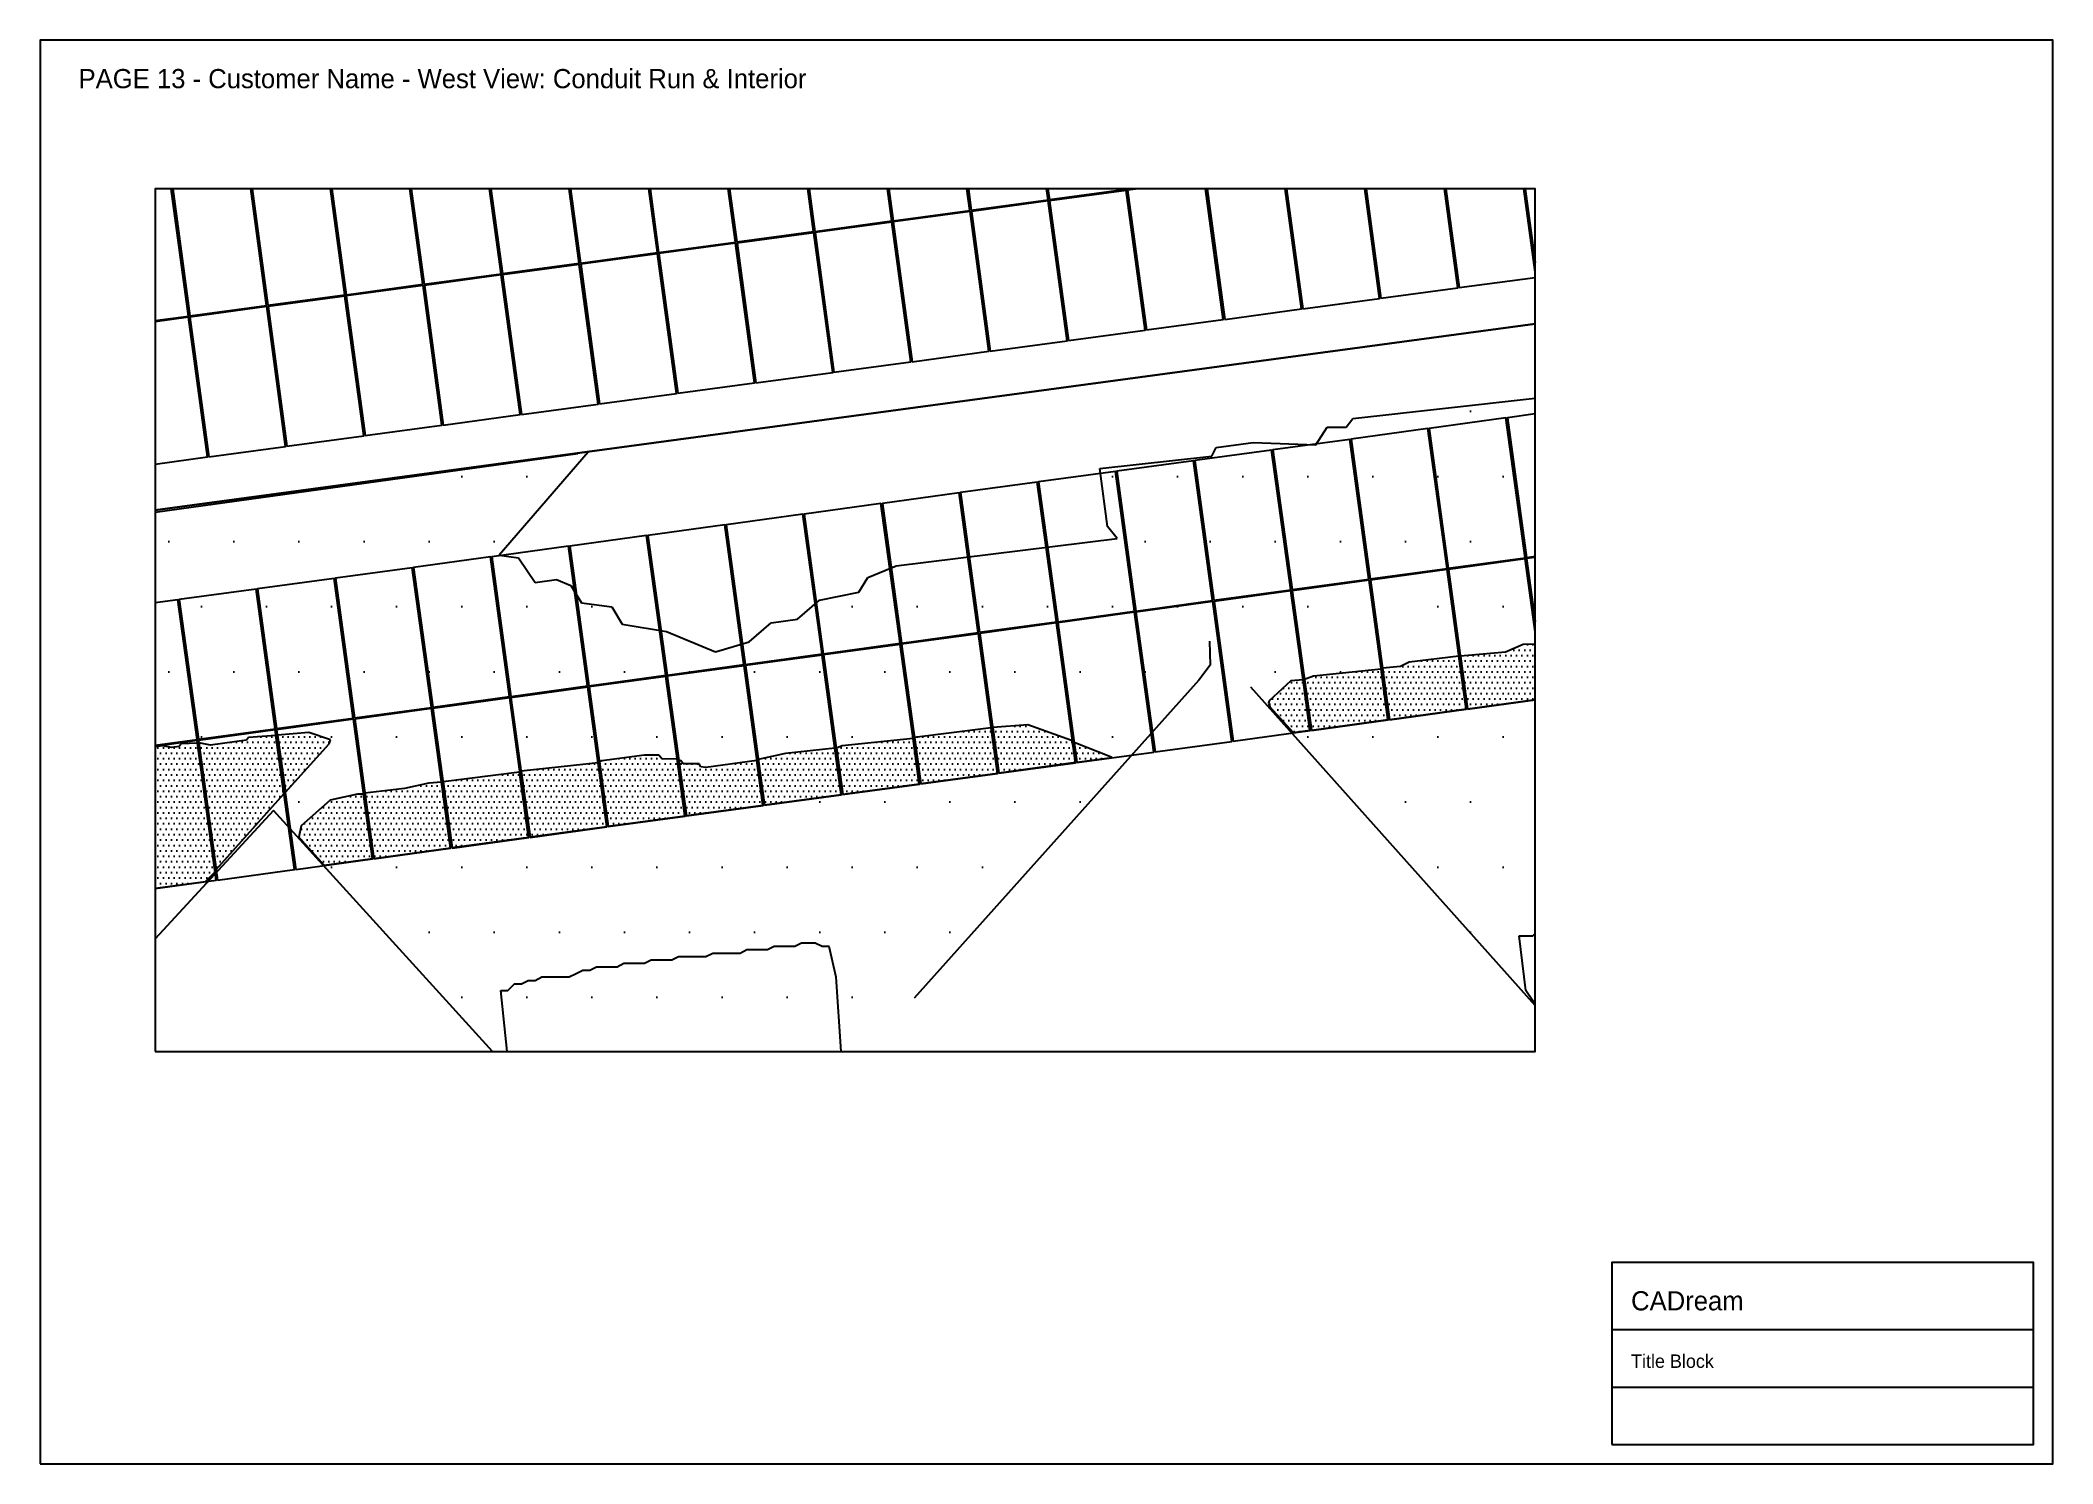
# Paper-space layout 'Layout1' of a CAD drawing. Header units: metres, sheet in millimetres. Extents: x 0 to 420, y 0 to 297.
# The model-space entities are those that its viewports show. They can reach past a viewport. Long polylines and large blocks are cut down to what shows.
import ezdxf

# ---------------------------------------------------------------- set-up
doc = ezdxf.new("R2010")
doc.units = ezdxf.units.M
doc.linetypes.add('DASHED', pattern=[1.524, 1.27, -0.254])
for name, color, linetype in [('Module', 7, 'ByLayer'), ('Obstruction', 7, 'ByLayer'), ('Ridge Line', 7, 'ByLayer'), ('Shading', 8, 'DASHED'), ('SHEET_BORDER', 8, 'Continuous'), ('SHEET_TEXT', 5, 'Continuous'), ('SHEET_TITLEBLOCK', 7, 'Continuous'), ('SHEET_VIEWPORT_FRAME', 6, 'Continuous')]:
    doc.layers.add(name, color=color, linetype=linetype)

# ---------------------------------------------------------------- blocks, each defined once
blk = doc.blocks.new('CADREAM_TITLEBLOCK_TEMPLATE_V1')
at = {"layer": 'SHEET_TITLEBLOCK'}
for p, q in [((0, 24), (88, 24)), ((0, 12), (88, 12))]:
    blk.add_line(p, q, dxfattribs=at)
blk.add_lwpolyline([(0, 0), (88, 0), (88, 38), (0, 38)], close=True, dxfattribs=at)
for s, height, p in [('CADream', 4, (4, 28)), ('Title Block', 2.8, (4, 16))]:
    blk.add_text(s, height=height, dxfattribs=at).set_placement(p)
blk = doc.blocks.new('*U1')
at = {"layer": 'Ridge Line', "color": 30}
for p, q in [((4771, -5873, 13749), (73104, 3363, 13743)), ((73104, 3363, 10899), (4771, -5873, 10658))]:
    blk.add_line(p, q, dxfattribs=at)
at = {"flags": 1}
for tag in ['unit_id', 'unit_name']:
    blk.add_attdef(tag, (0, 0), '', height=2.5, dxfattribs=at)
blk = doc.blocks.new('*U6')
at = {"layer": 'Module', "color": 0}
blk.add_polyline3d([(0, 0, 0), (112.4, 15.2, 0), (84.7, 219.6, 119.1), (-27.6, 204.4, 119.1)], close=True, dxfattribs=at)
at = {"flags": 1}
for tag in ['vmpo', 'voco', 'silicon-material', 'theme', 'company-name', 'id', 'panel-length', 'panel-width', 'panel-height', 'mounting-hole-spacing1', 'mounting-hole-spacing2', 'userid', 'impo', 'isco', 'module-material', 'note', 'name', 'pmax']:
    blk.add_attdef(tag, (0, 0), '', height=2.5, dxfattribs=at)
blk = doc.blocks.new('*U7')
at = {"layer": 'Module', "color": 31}
for p in [(2241.2, -71.2, 1545.5), (2355.6, -55.7, 1545.5), (2126.9, -86.7, 1545.5), (1898.1, -117.6, 1545.5), (2012.5, -102.1, 1545.5), (1669.4, -148.5, 1545.5), (1783.8, -133, 1545.5), (1440.7, -179.4, 1545.5), (1555.1, -164, 1545.5), (2955.2, -184.6, 1425.4), (1212, -210.3, 1545.5), (1326.3, -194.9, 1545.5), (2726.5, -215.5, 1425.4), (2840.9, -200, 1425.4), (2497.8, -246.4, 1425.4), (2612.2, -230.9, 1425.4), (2269.1, -277.3, 1425.4), (2383.4, -261.9, 1425.4), (2154.7, -292.8, 1425.4), (1926, -323.7, 1425.4), (2040.4, -308.3, 1425.4), (1697.3, -354.6, 1425.4), (1811.7, -339.2, 1425.4), (1468.6, -385.6, 1425.4), (1582.9, -370.1, 1425.4), (1239.9, -416.5, 1425.4), (1354.2, -401, 1425.4)]:
    blk.add_blockref('*U6', p, dxfattribs=at)
at = {"layer": 'Module', "color": 152}
for p in [(983.3, -241.3, 1545.5), (1097.6, -225.8, 1545.5), (868.9, -256.7, 1545.5), (1011.1, -447.4, 1425.4), (1125.5, -432, 1425.4), (896.8, -462.9, 1425.4)]:
    blk.add_blockref('*U6', p, dxfattribs=at)
at = {"flags": 1}
for tag in ['tilt', 'azimuth', 'align', 'array-mode', 'offset-x', 'offset-y', 'mode', 'panel-x', 'panel-y', 'panel-per-row', 'bracket-type', 'bracket-value', 'row-per-array']:
    blk.add_attdef(tag, (0, 0), '', height=2.5, dxfattribs=at)
blk = doc.blocks.new('*U8')
at = {"layer": 'Module', "color": 0}
blk.add_polyline3d([(0, 0, 0), (112.4, 15.4, 0), (84.4, 219.8, 119.1), (-28, 204.4, 119.1)], close=True, dxfattribs=at)
at = {"flags": 1}
for tag in ['vmpo', 'voco', 'silicon-material', 'theme', 'company-name', 'id', 'panel-length', 'panel-width', 'panel-height', 'mounting-hole-spacing1', 'mounting-hole-spacing2', 'userid', 'impo', 'isco', 'module-material', 'note', 'name', 'pmax']:
    blk.add_attdef(tag, (0, 0), '', height=2.5, dxfattribs=at)
blk = doc.blocks.new('*U9')
at = {"layer": 'Module', "color": 41}
for p in [(2939.5, -594.8, 1245.6), (2710.8, -626.1, 1245.6), (2825.1, -610.5, 1245.6), (2482.1, -657.4, 1245.6), (2596.5, -641.8, 1245.6), (2253.5, -688.7, 1242.8), (2367.8, -673.1, 1242.8), (2024.8, -720, 1242.8), (2139.1, -704.3, 1242.8), (1910.4, -735.6, 1242.8), (1681.8, -766.9, 1242.8), (1796.1, -751.3, 1242.8), (1453.1, -798.2, 1240), (1567.4, -782.5, 1240), (2967.7, -800.9, 1125.5), (1224.4, -829.5, 1240), (1338.8, -813.8, 1240), (2739, -832.2, 1125.5), (2853.3, -816.6, 1125.5), (995.8, -860.8, 1240), (1110.1, -845.1, 1240), (2510.3, -863.5, 1125.5), (2624.7, -847.9, 1125.5), (881.4, -876.4, 1240), (2281.6, -894.8, 1122.7), (2396, -879.2, 1122.7), (2053, -926.1, 1122.7), (2167.3, -910.4, 1122.7), (1938.6, -941.7, 1122.7), (1710, -973, 1122.7), (1824.3, -957.4, 1122.7), (1481.3, -1004.3, 1119.9), (1595.6, -988.6, 1119.9), (1252.6, -1035.6, 1119.9), (1367, -1019.9, 1119.9), (1024, -1066.9, 1119.9), (1138.3, -1051.2, 1119.9), (909.6, -1082.5, 1119.9)]:
    blk.add_blockref('*U8', p, dxfattribs=at)
at = {"flags": 1}
for tag in ['tilt', 'azimuth', 'align', 'array-mode', 'offset-x', 'offset-y', 'mode', 'panel-x', 'panel-y', 'panel-per-row', 'bracket-type', 'bracket-value', 'row-per-array']:
    blk.add_attdef(tag, (0, 0), '', height=2.5, dxfattribs=at)
blk = doc.blocks.new('*U92')
at = {"layer": 'Obstruction', "color": 1}
blk.add_polyline3d([(14386, -12285, 12629), (14486, -12285, 12629), (14586, -12185, 12629), (14686, -12185, 12629), (14786, -12135, 12629), (14886, -12135, 12629), (14986, -12085, 12629), (15086, -12085, 12629), (15186, -12085, 12629), (15286, -12085, 12629), (15386, -12085, 12629), (15486, -12035, 12629), (15586, -11985, 12629), (15686, -11985, 12629), (15786, -11935, 12629), (15886, -11935, 12629), (15986, -11935, 12629), (16086, -11935, 12629), (16186, -11885, 12629), (16286, -11885, 12629), (16386, -11885, 12629), (16486, -11885, 12629), (16586, -11835, 12629), (16686, -11835, 12629), (16786, -11835, 12629), (16886, -11835, 12629), (16986, -11785, 12629), (17086, -11785, 12629), (17186, -11785, 12629), (17286, -11785, 12629), (17386, -11785, 12629), (17486, -11735, 12629), (17586, -11735, 12629), (17686, -11735, 12629), (17786, -11735, 12629), (17886, -11735, 12629), (17986, -11685, 12629), (18086, -11685, 12629), (18186, -11685, 12629), (18286, -11685, 12629), (18386, -11635, 12629), (18486, -11635, 12629), (18586, -11635, 12629), (18686, -11635, 12629), (18786, -11585, 12629), (18886, -11585, 12629), (18986, -11585, 12629), (19086, -11635, 12629), (19186, -11635, 12629), (19286, -12085, 12629), (19286, -12085, 12629), (19386, -13535, 12629), (19386, -13535, 12629), (19286, -13635, 12629), (19186, -13635, 12629), (19086, -13635, 12629), (18986, -13635, 12629), (18886, -13635, 12629), (18786, -13685, 12629), (18686, -13685, 12629), (18586, -13685, 12629), (18486, -13685, 12629), (18386, -13685, 12629), (18286, -13735, 12629), (18186, -13735, 12629), (18086, -13735, 12629), (17986, -13735, 12629), (17886, -13785, 12629), (17786, -13835, 12629), (17686, -13835, 12629), (17586, -13835, 12629), (17486, -13835, 12629), (17386, -13835, 12629), (17286, -13885, 12629), (17186, -13885, 12629), (17086, -13935, 12629), (16986, -13935, 12629), (16886, -13985, 12629), (16786, -13985, 12629), (16686, -13985, 12629), (16586, -13885, 12629), (16486, -13885, 12629), (16386, -13635, 12629), (16286, -13685, 12629), (16186, -13685, 12629), (16086, -13735, 12629), (15986, -13735, 12629), (15886, -13735, 12629), (15786, -13735, 12629), (15686, -13735, 12629), (15586, -13735, 12629), (15486, -13735, 12629), (15386, -13735, 12629), (15286, -13735, 12629), (15186, -13735, 12629), (15086, -13785, 12629), (14986, -13785, 12629), (14886, -13785, 12629), (14786, -13685, 12629), (14686, -13685, 12629), (14586, -13485, 12629), (14486, -13285, 12629), (14486, -13285, 12629)], close=True, dxfattribs=at)
at = {"flags": 1}
for tag in ['height', 'shape']:
    blk.add_attdef(tag, (0, 0), '', height=2.5, dxfattribs=at)
blk = doc.blocks.new('*U93')
at = {"layer": 'Obstruction', "color": 1}
blk.add_polyline3d([(29286, -11485, 12879), (29386, -11485, 12879), (29486, -11485, 12879), (29586, -11385, 12879), (29686, -11385, 12879), (29786, -11385, 12879), (29886, -11385, 12879), (29986, -11335, 12879), (30086, -11335, 12879), (30186, -11285, 12879), (30286, -11285, 12879), (30386, -11285, 12879), (30486, -11285, 12879), (30586, -11285, 12879), (30686, -11285, 12879), (30786, -11285, 12879), (30886, -11285, 12879), (30986, -11135, 12879), (31086, -11135, 12879), (31186, -11135, 12879), (31286, -11135, 12879), (31386, -11085, 12879), (31486, -11085, 12879), (31586, -11085, 12879), (31686, -11085, 12879), (31786, -11085, 12879), (31886, -11085, 12879), (31986, -11085, 12879), (32086, -11085, 12879), (32186, -11085, 12879), (32286, -11085, 12879), (32386, -11085, 12879), (32486, -11035, 12879), (32586, -10835, 12879), (32686, -10835, 12879), (32786, -10835, 12879), (32886, -10785, 12879), (32986, -10685, 12879), (33086, -10685, 12879), (33186, -10685, 12879), (33286, -10685, 12879), (33386, -10635, 12879), (33486, -10635, 12879), (33586, -10585, 12879), (33686, -10585, 12879), (33786, -10585, 12879), (33886, -10585, 12879), (33986, -10585, 12879), (34086, -10585, 12879), (34186, -10585, 12879), (34286, -10585, 12879), (34386, -10535, 12879), (34486, -10485, 12879), (34586, -10485, 12879), (34686, -10485, 12879), (34786, -10535, 12879), (34886, -10485, 12879), (34986, -10485, 12879), (35086, -10485, 12879), (35186, -10435, 12879), (35286, -10435, 12879), (35386, -10385, 12879), (35486, -10385, 12879), (35586, -10335, 12879), (35686, -10335, 12879), (35786, -10335, 12879), (35886, -10335, 12879), (35986, -10335, 12879), (36086, -10335, 12879), (36186, -10485, 12879), (36186, -10485, 12879), (36286, -10635, 12879), (36286, -10635, 12879), (36186, -11785, 12879), (36086, -11785, 12879), (35986, -11785, 12879), (35886, -11885, 12879), (35786, -11885, 12879), (35686, -11885, 12879), (35586, -11885, 12879), (35486, -11885, 12879), (35386, -11885, 12879), (35286, -11885, 12879), (35186, -11885, 12879), (35086, -11935, 12879), (34986, -11935, 12879), (34886, -11935, 12879), (34786, -11935, 12879), (34686, -11985, 12879), (34586, -11985, 12879), (34486, -12035, 12879), (34386, -12035, 12879), (34286, -12035, 12879), (34186, -12085, 12879), (34086, -12085, 12879), (33986, -12085, 12879), (33886, -12085, 12879), (33786, -12085, 12879), (33686, -12135, 12879), (33586, -12135, 12879), (33486, -12185, 12879), (33386, -12185, 12879), (33286, -12185, 12879), (33186, -12235, 12879), (33086, -12235, 12879), (32986, -12235, 12879), (32886, -12285, 12879), (32786, -12285, 12879), (32686, -12485, 12879), (32586, -12485, 12879), (32486, -12685, 12879), (32386, -12685, 12879), (32286, -12685, 12879), (32186, -12685, 12879), (32086, -12685, 12879), (31986, -12685, 12879), (31886, -12485, 12879), (31786, -12285, 12879), (31686, -12285, 12879), (31586, -12285, 12879), (31486, -12285, 12879), (31386, -12285, 12879), (31286, -12335, 12879), (31186, -12335, 12879), (31086, -12385, 12879), (30986, -12385, 12879), (30886, -12385, 12879), (30786, -12385, 12879), (30686, -12435, 12879), (30586, -12435, 12879), (30486, -12485, 12879), (30386, -12485, 12879), (30286, -12485, 12879), (30186, -12485, 12879), (30086, -12535, 12879), (29986, -12535, 12879), (29886, -12535, 12879), (29786, -12535, 12879), (29686, -12535, 12879), (29586, -12535, 12879), (29486, -12435, 12879), (29386, -12285, 12879), (29386, -12285, 12879)], close=True, dxfattribs=at)
at = {"flags": 1}
for tag in ['height', 'shape']:
    blk.add_attdef(tag, (0, 0), '', height=2.5, dxfattribs=at)
blk = doc.blocks.new('*U214')
at = {"layer": 'Obstruction', "color": 1}
blk.add_polyline3d([(14386, -12285, 12629), (14486, -12285, 12629), (14586, -12185, 12629), (14686, -12185, 12629), (14786, -12135, 12629), (14886, -12135, 12629), (14986, -12085, 12629), (15086, -12085, 12629), (15186, -12085, 12629), (15286, -12085, 12629), (15386, -12085, 12629), (15486, -12035, 12629), (15586, -11985, 12629), (15686, -11985, 12629), (15786, -11935, 12629), (15886, -11935, 12629), (15986, -11935, 12629), (16086, -11935, 12629), (16186, -11885, 12629), (16286, -11885, 12629), (16386, -11885, 12629), (16486, -11885, 12629), (16586, -11835, 12629), (16686, -11835, 12629), (16786, -11835, 12629), (16886, -11835, 12629), (16986, -11785, 12629), (17086, -11785, 12629), (17186, -11785, 12629), (17286, -11785, 12629), (17386, -11785, 12629), (17486, -11735, 12629), (17586, -11735, 12629), (17686, -11735, 12629), (17786, -11735, 12629), (17886, -11735, 12629), (17986, -11685, 12629), (18086, -11685, 12629), (18186, -11685, 12629), (18286, -11685, 12629), (18386, -11635, 12629), (18486, -11635, 12629), (18586, -11635, 12629), (18686, -11635, 12629), (18786, -11585, 12629), (18886, -11585, 12629), (18986, -11585, 12629), (19086, -11635, 12629), (19186, -11635, 12629), (19286, -12085, 12629), (19286, -12085, 12629), (19386, -13535, 12629), (19386, -13535, 12629), (19286, -13635, 12629), (19186, -13635, 12629), (19086, -13635, 12629), (18986, -13635, 12629), (18886, -13635, 12629), (18786, -13685, 12629), (18686, -13685, 12629), (18586, -13685, 12629), (18486, -13685, 12629), (18386, -13685, 12629), (18286, -13735, 12629), (18186, -13735, 12629), (18086, -13735, 12629), (17986, -13735, 12629), (17886, -13785, 12629), (17786, -13835, 12629), (17686, -13835, 12629), (17586, -13835, 12629), (17486, -13835, 12629), (17386, -13835, 12629), (17286, -13885, 12629), (17186, -13885, 12629), (17086, -13935, 12629), (16986, -13935, 12629), (16886, -13985, 12629), (16786, -13985, 12629), (16686, -13985, 12629), (16586, -13885, 12629), (16486, -13885, 12629), (16386, -13635, 12629), (16286, -13685, 12629), (16186, -13685, 12629), (16086, -13735, 12629), (15986, -13735, 12629), (15886, -13735, 12629), (15786, -13735, 12629), (15686, -13735, 12629), (15586, -13735, 12629), (15486, -13735, 12629), (15386, -13735, 12629), (15286, -13735, 12629), (15186, -13735, 12629), (15086, -13785, 12629), (14986, -13785, 12629), (14886, -13785, 12629), (14786, -13685, 12629), (14686, -13685, 12629), (14586, -13485, 12629), (14486, -13285, 12629), (14486, -13285, 12629)], close=True, dxfattribs=at)
at = {"flags": 1}
for tag in ['height', 'shape']:
    blk.add_attdef(tag, (0, 0), '', height=2.5, dxfattribs=at)
blk = doc.blocks.new('*U215')
at = {"layer": 'Obstruction', "color": 1}
blk.add_polyline3d([(29286, -11485, 12879), (29386, -11485, 12879), (29486, -11485, 12879), (29586, -11385, 12879), (29686, -11385, 12879), (29786, -11385, 12879), (29886, -11385, 12879), (29986, -11335, 12879), (30086, -11335, 12879), (30186, -11285, 12879), (30286, -11285, 12879), (30386, -11285, 12879), (30486, -11285, 12879), (30586, -11285, 12879), (30686, -11285, 12879), (30786, -11285, 12879), (30886, -11285, 12879), (30986, -11135, 12879), (31086, -11135, 12879), (31186, -11135, 12879), (31286, -11135, 12879), (31386, -11085, 12879), (31486, -11085, 12879), (31586, -11085, 12879), (31686, -11085, 12879), (31786, -11085, 12879), (31886, -11085, 12879), (31986, -11085, 12879), (32086, -11085, 12879), (32186, -11085, 12879), (32286, -11085, 12879), (32386, -11085, 12879), (32486, -11035, 12879), (32586, -10835, 12879), (32686, -10835, 12879), (32786, -10835, 12879), (32886, -10785, 12879), (32986, -10685, 12879), (33086, -10685, 12879), (33186, -10685, 12879), (33286, -10685, 12879), (33386, -10635, 12879), (33486, -10635, 12879), (33586, -10585, 12879), (33686, -10585, 12879), (33786, -10585, 12879), (33886, -10585, 12879), (33986, -10585, 12879), (34086, -10585, 12879), (34186, -10585, 12879), (34286, -10585, 12879), (34386, -10535, 12879), (34486, -10485, 12879), (34586, -10485, 12879), (34686, -10485, 12879), (34786, -10535, 12879), (34886, -10485, 12879), (34986, -10485, 12879), (35086, -10485, 12879), (35186, -10435, 12879), (35286, -10435, 12879), (35386, -10385, 12879), (35486, -10385, 12879), (35586, -10335, 12879), (35686, -10335, 12879), (35786, -10335, 12879), (35886, -10335, 12879), (35986, -10335, 12879), (36086, -10335, 12879), (36186, -10485, 12879), (36186, -10485, 12879), (36286, -10635, 12879), (36286, -10635, 12879), (36186, -11785, 12879), (36086, -11785, 12879), (35986, -11785, 12879), (35886, -11885, 12879), (35786, -11885, 12879), (35686, -11885, 12879), (35586, -11885, 12879), (35486, -11885, 12879), (35386, -11885, 12879), (35286, -11885, 12879), (35186, -11885, 12879), (35086, -11935, 12879), (34986, -11935, 12879), (34886, -11935, 12879), (34786, -11935, 12879), (34686, -11985, 12879), (34586, -11985, 12879), (34486, -12035, 12879), (34386, -12035, 12879), (34286, -12035, 12879), (34186, -12085, 12879), (34086, -12085, 12879), (33986, -12085, 12879), (33886, -12085, 12879), (33786, -12085, 12879), (33686, -12135, 12879), (33586, -12135, 12879), (33486, -12185, 12879), (33386, -12185, 12879), (33286, -12185, 12879), (33186, -12235, 12879), (33086, -12235, 12879), (32986, -12235, 12879), (32886, -12285, 12879), (32786, -12285, 12879), (32686, -12485, 12879), (32586, -12485, 12879), (32486, -12685, 12879), (32386, -12685, 12879), (32286, -12685, 12879), (32186, -12685, 12879), (32086, -12685, 12879), (31986, -12685, 12879), (31886, -12485, 12879), (31786, -12285, 12879), (31686, -12285, 12879), (31586, -12285, 12879), (31486, -12285, 12879), (31386, -12285, 12879), (31286, -12335, 12879), (31186, -12335, 12879), (31086, -12385, 12879), (30986, -12385, 12879), (30886, -12385, 12879), (30786, -12385, 12879), (30686, -12435, 12879), (30586, -12435, 12879), (30486, -12485, 12879), (30386, -12485, 12879), (30286, -12485, 12879), (30186, -12485, 12879), (30086, -12535, 12879), (29986, -12535, 12879), (29886, -12535, 12879), (29786, -12535, 12879), (29686, -12535, 12879), (29586, -12535, 12879), (29486, -12435, 12879), (29386, -12285, 12879), (29386, -12285, 12879)], close=True, dxfattribs=at)
at = {"flags": 1}
for tag in ['height', 'shape']:
    blk.add_attdef(tag, (0, 0), '', height=2.5, dxfattribs=at)

msp = doc.modelspace()

# ---------------------------------------------------------------- hatches: boundary and pattern name
at = {"layer": 'Shading'}
h = msp.add_hatch(dxfattribs=at)
h.set_pattern_fill('DOTS', scale=600)
h.paths.add_polyline_path([(45956, -312), (44995, -1421), (45782, -1079), (46028, -850), (46345, -847), (46659, -530), (47054, -516), (47368, -199), (47918, -164), (48217, -319), (48292, -1171), (46569, -3088), (46808, -3095), (47117, -2740), (47555, -2759), (47937, -2355), (48570, -2347), (48905, -2772), (48978, -3311), (48887, -3519), (46922, -5703), (47423, -5596), (47704, -5324), (47981, -5325), (48295, -5009), (48651, -5000), (49004, -4678), (49477, -4653), (49897, -4244), (50697, -4292), (50772, -4556), (50894, -4579), (51011, -5151), (45672, -11120), (44878, -11110), (43860, -10034), (38700, -15862), (38472, -15932), (37883, -16560), (37644, -16553), (37496, -16338), (36951, -16412), (36569, -16228), (33056, -12238), (32329, -12728), (31968, -12699), (31517, -12290), (29570, -12553), (24758, -7172), (24766, -7523), (24598, -7742), (19293, -13668), (16684, -14020), (16242, -13688), (14830, -13801), (11057, -9650), (4592, -16673), (3993, -16636), (1462, -16979), (1202, -16818), (-1135, -14196), (5547, -13176), (4803, -5913), (15662, -4406), (14359, -5914), (14642, -5954), (14889, -6312), (15200, -6270), (15410, -6359), (15564, -6613), (16007, -6670), (16161, -6924), (16810, -7032), (17524, -7327), (18019, -7182), (18339, -6904), (18728, -6851), (19047, -6573), (19626, -6455), (19756, -6242), (20169, -6069), (23406, -5670), (23263, -5494), (23149, -4648), (24789, -4465), (24851, -4339), (25397, -4266), (26313, -4298), (26476, -4041), (26754, -4043), (26855, -3912), (29981, -3568), (30492, -4125), (31082, -4085), (31378, -4515), (31933, -4518), (32141, -4881), (32336, -4855), (30225, -2438), (45956, -312)])
h.paths.add_polyline_path([(38991, -1880), (38706, -2114), (38586, -2404), (38900, -2675), (39334, -2656), (39703, -3037), (39975, -3000), (38991, -1880)], flags=16)
h.paths.add_polyline_path([(37712, -3267), (36640, -4430), (36544, -4600), (37468, -4396), (38379, -4391), (38464, -4144), (37712, -3267)], flags=16)
h.paths.add_polyline_path([(40185, -3089), (40108, -3100), (40113, -3138), (40235, -3161), (40185, -3089)], flags=16)
h.paths.add_polyline_path([(32375, -4850), (32336, -4855), (32341, -4894), (32380, -4888), (32375, -4850)], flags=16)
h.paths.add_polyline_path([(32896, -4897), (32712, -5000), (32821, -5220), (33216, -5206), (33275, -5355), (33670, -5341), (33769, -5484), (33969, -5496), (34254, -5262), (34877, -5177), (35129, -4987), (34329, -4938), (33950, -5068), (32896, -4897)], flags=16)
h.paths.add_polyline_path([(35157, -4904), (35118, -4910), (35124, -4948), (35163, -4943), (35157, -4904)], flags=16)
h.paths.add_polyline_path([(40757, -6732), (40573, -6836), (40062, -7453), (40612, -7418), (40843, -7073), (41043, -7086), (40757, -6732)], flags=16)
h.paths.add_polyline_path([(40062, -7453), (40023, -7458), (40028, -7497), (40067, -7492), (40062, -7453)], flags=16)
h.paths.add_polyline_path([(40028, -7497), (39989, -7502), (39994, -7541), (40033, -7535), (40028, -7497)], flags=16)
h.paths.add_polyline_path([(39994, -7541), (39781, -7726), (39786, -7764), (39903, -7749), (39994, -7541)], flags=16)
h = msp.add_hatch(dxfattribs=at)
h.set_pattern_fill('DOTS', color=1, scale=50)
h.paths.add_polyline_path([(29800, -7126), (29568, -7201), (29678, -8004), (30797, -7851), (30684, -7027), (29800, -7126)])
h = msp.add_hatch(dxfattribs=at)
h.set_pattern_fill('DOTS', color=1, scale=50)
h.paths.add_polyline_path([(29348, -7220), (29087, -7332), (28429, -7390), (28534, -8160), (29654, -8007), (29545, -7215), (29348, -7220)])
h = msp.add_hatch(dxfattribs=at)
h.set_pattern_fill('DOTS', color=1, scale=50)
h.paths.add_polyline_path([(26279, -7684), (26147, -7734), (26248, -8473), (27367, -8320), (27266, -7581), (26279, -7684)])
h = msp.add_hatch(dxfattribs=at)
h.set_pattern_fill('DOTS', color=1, scale=50)
h.paths.add_polyline_path([(27679, -7481), (27552, -7542), (27287, -7568), (27390, -8317), (28512, -8163), (28406, -7393), (27679, -7481)])
h = msp.add_hatch(dxfattribs=at)
h.set_pattern_fill('DOTS', color=1, scale=50)
h.paths.add_polyline_path([(25946, -7751), (25631, -8045), (25618, -8079), (25637, -8131), (25982, -8509), (26226, -8476), (26125, -7738), (25946, -7751)])
h = msp.add_hatch(dxfattribs=at)
h.set_pattern_fill('DOTS', color=1, scale=50)
h.paths.add_polyline_path([(11117, -8548), (11231, -9383), (11871, -8674), (11891, -8617), (11574, -8507), (11117, -8548)])
h = msp.add_hatch(dxfattribs=at)
h.set_pattern_fill('DOTS', color=1, scale=50)
h.paths.add_polyline_path([(20438, -8581), (20530, -9255), (21652, -9102), (21561, -8438), (20438, -8581)])
h = msp.add_hatch(dxfattribs=at)
h.set_pattern_fill('DOTS', color=1, scale=50)
h.paths.add_polyline_path([(21584, -8435), (21674, -9099), (22793, -8945), (22752, -8646), (22736, -8626), (22098, -8397), (21584, -8435)])
h = msp.add_hatch(dxfattribs=at)
h.set_pattern_fill('DOTS', color=1, scale=50)
h.paths.add_polyline_path([(8818, -8786), (9096, -10819), (10060, -10687), (10202, -10548), (9944, -8665), (9708, -8675), (9679, -8712), (9571, -8727), (9435, -8702), (8818, -8786)])
h = msp.add_hatch(dxfattribs=at)
h.set_pattern_fill('DOTS', color=1, scale=50)
h.paths.add_polyline_path([(9967, -8662), (10220, -10513), (11211, -9407), (11094, -8551), (10692, -8584), (10664, -8621), (10134, -8693), (9967, -8662)])
h = msp.add_hatch(dxfattribs=at)
h.set_pattern_fill('DOTS', color=1, scale=50)
h.paths.add_polyline_path([(18553, -8817), (18153, -8904), (18244, -9568), (19366, -9414), (19273, -8740), (18553, -8817)])
h = msp.add_hatch(dxfattribs=at)
h.set_pattern_fill('DOTS', color=1, scale=50)
h.paths.add_polyline_path([(19382, -8704), (19296, -8737), (19388, -9411), (20507, -9258), (20417, -8595), (19382, -8704)])
h = msp.add_hatch(dxfattribs=at)
h.set_pattern_fill('DOTS', color=1, scale=50)
h.paths.add_polyline_path([(22776, -8653), (22816, -8942), (23326, -8873), (23308, -8864), (22776, -8653)])
h = msp.add_hatch(dxfattribs=at)
h.set_pattern_fill('DOTS', color=1, scale=50)
h.paths.add_polyline_path([(13539, -9230), (13671, -10193), (14790, -10040), (14660, -9088), (13539, -9230)])
h = msp.add_hatch(dxfattribs=at)
h.set_pattern_fill('DOTS', color=1, scale=50)
h.paths.add_polyline_path([(14681, -9074), (14813, -10037), (15934, -9884), (15807, -8953), (14681, -9074)])
h = msp.add_hatch(dxfattribs=at)
h.set_pattern_fill('DOTS', color=1, scale=50)
h.paths.add_polyline_path([(15863, -8923), (15828, -8939), (15957, -9881), (17079, -9727), (16965, -8893), (16748, -8900), (16695, -8842), (16486, -8838), (15863, -8923)])
h = msp.add_hatch(dxfattribs=at)
h.set_pattern_fill('DOTS', color=1, scale=50)
h.paths.add_polyline_path([(16989, -8922), (17099, -9724), (18221, -9571), (18132, -8918), (17387, -9020), (17312, -9009), (17289, -8968), (17052, -8968), (17017, -8918), (16989, -8922)])
h = msp.add_hatch(dxfattribs=at)
h.set_pattern_fill('DOTS', color=1, scale=50)
h.paths.add_polyline_path([(12285, -9413), (11885, -9500), (11462, -9874), (11428, -10042), (11800, -10449), (12504, -10353), (12375, -9411), (12285, -9413)])
h = msp.add_hatch(dxfattribs=at)
h.set_pattern_fill('DOTS', color=1, scale=50)
h.paths.add_polyline_path([(13329, -9248), (12974, -9330), (12396, -9398), (12526, -10350), (13648, -10197), (13517, -9233), (13329, -9248)])

# ---------------------------------------------------------------- linework, layer by layer
at = {"layer": 'Shading', "linetype": 'DASHED'}
for points in [[(31517, -12290, 10749), (29570, -12553, 10742), (24758, -7172, 10728), (24766, -7523, 10728), (24598, -7742, 10727), (19293, -13668, 10706)], [(14830, -13801, 10690), (11057, -9650, 10679), (4592, -16673, 10654)], [(4803, -5913, 10659), (15662, -4406, 10698), (14359, -5914, 10692), (14642, -5954, 10693), (14889, -6312, 10694), (15200, -6270, 10695), (15410, -6359, 10696), (15564, -6613, 10696), (16007, -6670, 10698), (16161, -6924, 10698), (16810, -7032, 10700), (17524, -7327, 10703), (18019, -7182, 10705), (18339, -6904, 10706), (18728, -6851, 10707), (19047, -6573, 10708), (19626, -6455, 10710), (19756, -6242, 10711), (20169, -6069, 10712), (23406, -5670, 10724), (23263, -5494, 10723), (23149, -4648, 10723), (24789, -4465, 10729), (24851, -4339, 10729), (25397, -4266, 10731), (26313, -4298, 10735), (26476, -4041, 10735), (26754, -4043, 10736), (26855, -3912, 10737), (29981, -3568, 10748)]]:
    msp.add_polyline3d(points, dxfattribs=at)
at = {"layer": 'Shading', "color": 1, "linetype": 'DASHED'}
for points in [[(29800, -7126, 11752), (29568, -7201, 11727), (29678, -8004, 11260), (30797, -7851, 11260), (30684, -7027, 11740), (29800, -7126, 11752)], [(29348, -7220, 11734), (29087, -7332, 11690), (28429, -7390, 11709), (28534, -8160, 11260), (29654, -8007, 11260), (29545, -7215, 11721), (29348, -7220, 11734)], [(26279, -7684, 11709), (26147, -7734, 11690), (26248, -8473, 11260), (27367, -8320, 11260), (27266, -7581, 11690), (26279, -7684, 11709)], [(27679, -7481, 11715), (27552, -7542, 11690), (27287, -7568, 11696), (27390, -8317, 11260), (28512, -8163, 11260), (28406, -7393, 11709), (27679, -7481, 11715)], [(25946, -7751, 11696), (25631, -8045, 11553), (25618, -8079, 11534), (25637, -8131, 11503), (25982, -8509, 11260), (26226, -8476, 11260), (26125, -7738, 11690), (25946, -7751, 11696)], [(11117, -8548, 12344), (11231, -9383, 11858), (11871, -8674, 12213), (11891, -8617, 12245), (11574, -8507, 12332), (11117, -8548, 12344)], [(20438, -8581, 11624), (20530, -9255, 11232), (21652, -9102, 11232), (21561, -8438, 11618), (20438, -8581, 11624)], [(21584, -8435, 11618), (21674, -9099, 11232), (22793, -8945, 11232), (22752, -8646, 11406), (22736, -8626, 11419), (22098, -8397, 11599), (21584, -8435, 11618)], [(8818, -8786, 12388), (9096, -10819, 11203), (10060, -10687, 11203), (10202, -10548, 11272), (9944, -8665, 12369), (9708, -8675, 12382), (9679, -8712, 12363), (9571, -8727, 12363), (9435, -8702, 12388), (8818, -8786, 12388)], [(9967, -8662, 12369), (10220, -10513, 11291), (11211, -9407, 11846), (11094, -8551, 12344), (10692, -8584, 12357), (10664, -8621, 12338), (10134, -8693, 12338), (9967, -8662, 12369)], [(18553, -8817, 11637), (18153, -8904, 11618), (18244, -9568, 11232), (19366, -9414, 11232), (19273, -8740, 11624), (18553, -8817, 11637)], [(19382, -8704, 11637), (19296, -8737, 11624), (19388, -9411, 11232), (20507, -9258, 11232), (20417, -8595, 11618), (19382, -8704, 11637)], [(22776, -8653, 11400), (22816, -8942, 11232), (23326, -8873, 11232), (23308, -8864, 11238), (22776, -8653, 11400)], [(13539, -9230, 11765), (13671, -10193, 11203), (14790, -10040, 11203), (14660, -9088, 11758), (13539, -9230, 11765)], [(14681, -9074, 11765), (14813, -10037, 11203), (15934, -9884, 11203), (15807, -8953, 11746), (14681, -9074, 11765)], [(15863, -8923, 11758), (15828, -8939, 11752), (15957, -9881, 11203), (17079, -9727, 11203), (16965, -8893, 11690), (16748, -8900, 11702), (16695, -8842, 11740), (16486, -8838, 11758), (15863, -8923, 11758)], [(16989, -8922, 11699), (17099, -9724, 11232), (18221, -9571, 11232), (18132, -8918, 11612), (17387, -9020, 11612), (17312, -9009, 11624), (17289, -8968, 11649), (17052, -8968, 11668), (17017, -8918, 11699), (16989, -8922, 11699)], [(12285, -9413, 11758), (11885, -9500, 11740), (11462, -9874, 11559), (11428, -10042, 11465), (11800, -10449, 11203), (12504, -10353, 11203), (12375, -9411, 11752), (12285, -9413, 11758)], [(13329, -9248, 11771), (12974, -9330, 11752), (12396, -9398, 11758), (12526, -10350, 11203), (13648, -10197, 11203), (13517, -9233, 11765), (13329, -9248, 11771)]]:
    msp.add_polyline3d(points, close=True, dxfattribs=at)

# ---------------------------------------------------------------- block references
at = {"layer": 'Module', "xscale": 10, "yscale": 10, "zscale": 10}
for name in ['*U7', '*U9']:
    msp.add_blockref(name, (0, 0), dxfattribs=at)
at = {"layer": 'Obstruction'}
for name in ['*U93', '*U215', '*U92', '*U214']:
    msp.add_blockref(name, (0, 0), dxfattribs=at)
at = {"layer": 'Ridge Line'}
msp.add_blockref('*U1', (0, 0), dxfattribs=at)

psp = doc.layouts.get("Layout1")

# ---------------------------------------------------------------- linework, layer by layer
at = {"layer": 'SHEET_BORDER'}
psp.add_lwpolyline([(0, 0), (420, 0), (420, 297), (0, 297)], close=True, dxfattribs=at)
at = {"layer": 'SHEET_VIEWPORT_FRAME'}
psp.add_lwpolyline([(24, 86), (312, 86), (312, 266), (24, 266)], close=True, dxfattribs=at)

# ---------------------------------------------------------------- block references
at = {"layer": 'SHEET_TITLEBLOCK'}
psp.add_blockref('CADREAM_TITLEBLOCK_TEMPLATE_V1', (328, 4), dxfattribs=at)

# ---------------------------------------------------------------- texts
at = {"layer": 'SHEET_TEXT'}
psp.add_text('PAGE 13 - Customer Name - West View: Conduit Run & Interior', height=4, dxfattribs=at).set_placement((8, 287))

# ---------------------------------------------------------------- viewports
at = {"layer": 'SHEET_VIEWPORT_FRAME'}
psp.add_viewport(center=(168, 176), size=(288, 180), view_center_point=(19425.05, -6865.44), view_height=12622.6169, dxfattribs=at)

doc.saveas('drawing.dxf')
